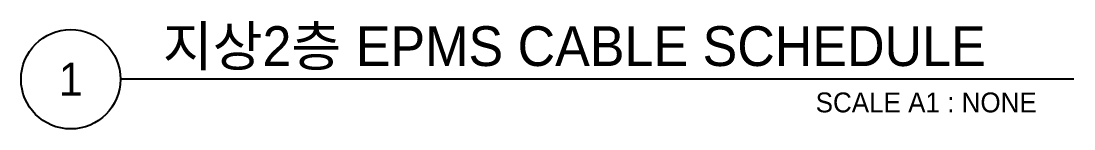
# Model space of a CAD drawing. Header units: millimetres. Extents: x 89450 to 753248, y -530175 to 1209785.
# Drawn here: x 548706 to 572544, y -173775 to -171332 of the extents above; entities that cross this region are included whole.
import ezdxf
from ezdxf.enums import TextEntityAlignment as Align

# ---------------------------------------------------------------- set-up
doc = ezdxf.new("R2010")
doc.units = ezdxf.units.MM
doc.header["$LTSCALE"] = 150
doc.layers.add('-----41 Drawing Title', color=2, linetype='Continuous')
doc.styles.add('ELEC', font='')
doc.styles.get('ELEC').set_extended_font_data('Dotum')

msp = doc.modelspace()

# ---------------------------------------------------------------- linework, layer by layer
at = {"layer": '-----41 Drawing Title', "color": 7}
msp.add_line((572544, -172650), (550956, -172650), dxfattribs=at)
msp.add_circle((549831, -172650), 1125, dxfattribs=at)

# ---------------------------------------------------------------- texts
at = {"layer": '-----41 Drawing Title', "color": 2, "style": 'ELEC'}
msp.add_text('지상2층 EPMS CABLE SCHEDULE', height=900, dxfattribs=at).set_placement((551914, -172350))
at = {"layer": '-----41 Drawing Title', "color": 7, "style": 'ELEC'}
msp.add_text('1', height=750, dxfattribs=at).set_placement((549831, -172650), align=Align.MIDDLE)
at = {"layer": '-----41 Drawing Title', "style": 'ELEC'}
msp.add_text('SCALE A1 : NONE', height=450, dxfattribs=at).set_placement((571702, -173400), align=Align.RIGHT)

doc.saveas('drawing.dxf')
